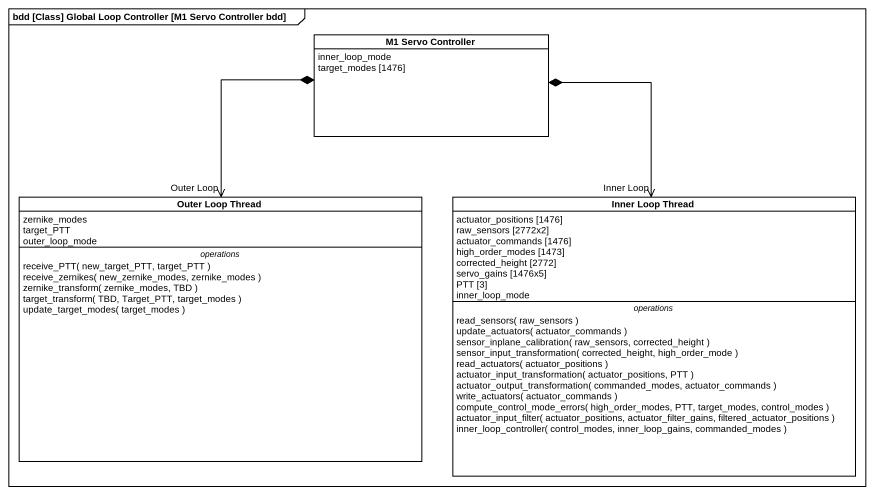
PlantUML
@startuml
mainframe bdd [Class] Global Loop Controller [M1 Servo Controller bdd]
hide circle
hide empty members
class "M1 Servo Controller" as M1_Servo_Controller {
  inner_loop_mode
  target_modes [1476]
}
class "Outer Loop Thread" as Outer_Loop_Thread {
  zernike_modes
  target_PTT
  outer_loop_mode
  -- operations --
  receive_PTT( new_target_PTT, target_PTT )
  receive_zernikes( new_zernike_modes, zernike_modes )
  zernike_transform( zernike_modes, TBD )
  target_transform( TBD, Target_PTT, target_modes )
  update_target_modes( target_modes )
}
class "Inner Loop Thread" as Inner_Loop_Thread {
  actuator_positions [1476]
  raw_sensors [2772x2]
  actuator_commands [1476]
  high_order_modes [1473]
  corrected_height [2772]
  servo_gains [1476x5]
  PTT [3]
  inner_loop_mode
  -- operations --
  read_sensors( raw_sensors )
  update_actuators( actuator_commands )
  sensor_inplane_calibration( raw_sensors, corrected_height )
  sensor_input_transformation( corrected_height, high_order_mode )
  read_actuators( actuator_positions )
  actuator_input_transformation( actuator_positions, PTT )
  actuator_output_transformation( commanded_modes, actuator_commands )
  write_actuators( actuator_commands )
  compute_control_mode_errors( high_order_modes, PTT, target_modes, control_modes )
  actuator_input_filter( actuator_positions, actuator_filter_gains, filtered_actuator_positions )
  inner_loop_controller( control_modes, inner_loop_gains, commanded_modes )
}
M1_Servo_Controller *--> "Outer Loop" Outer_Loop_Thread
M1_Servo_Controller *--> "Inner Loop" Inner_Loop_Thread
@enduml
